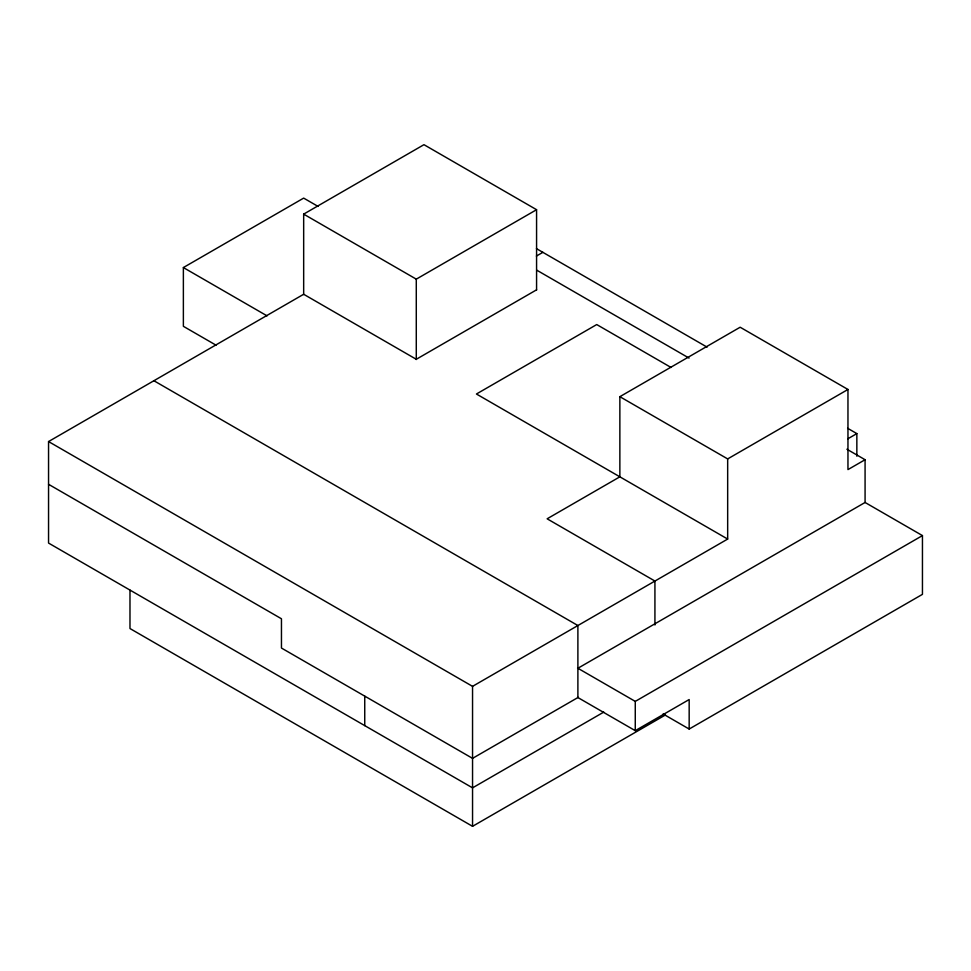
<?xml version="1.0" encoding="UTF-8"?>
<svg xmlns="http://www.w3.org/2000/svg" width="971" height="971" viewBox="0 0 971 971"><rect width="100%" height="100%" fill="white"/><g stroke="black" fill="none" stroke-linecap="round" stroke-linejoin="round"><path stroke-width="1.46" d="M216.06 345.19L183.373 326.317L183.373 267.559L303.668 198.108L318.051 206.41M303.668 294.529L303.668 214.13L423.963 144.679L536.575 209.7L536.575 290.098M603.756 712.107L472.549 787.857L48.55 543.068L48.55 441.562L303.668 294.262L416.28 359.282L536.575 289.831M303.668 214.13L416.28 279.15L536.575 209.7M536.38 256.077L542.874 252.326M654.927 624.984L654.927 581.046L547.134 518.805L619.862 476.822L619.862 396.678L740.157 327.227L847.962 389.468L847.962 469.6L865.076 459.72L865.076 502.468L577.891 668.266M619.862 396.678L727.667 458.919L847.962 389.468M847.804 438.819L856.847 433.6L856.847 456.2M48.55 441.562L472.549 686.351L727.667 539.063L727.667 458.919M578.279 697.324L472.549 758.363L281.456 648.045L281.456 618.77L48.55 484.298M577.587 668.084L635.265 701.39L922.45 535.591L922.45 594.349L689.167 729.039L663.096 713.976M153.904 380.729L577.891 625.53L577.891 697.542L635.265 730.665L689.167 699.545L689.167 729.039M129.98 590.077L129.98 628.54L472.549 826.321L665.438 714.959M536.441 248.625L707.082 347.133M847.647 428.284L856.847 433.6M536.854 270.229L689.046 358.093M846.894 449.221L865.076 459.72M671.046 367.463L596.728 324.557L476.433 394.008L727.667 539.063M865.076 502.468L922.45 535.591M183.373 267.559L267.061 315.866M635.265 701.39L635.265 730.665M472.549 686.351L472.549 826.321M416.28 279.15L416.28 359.549M364.744 696.122L364.744 725.616"/></g></svg>
